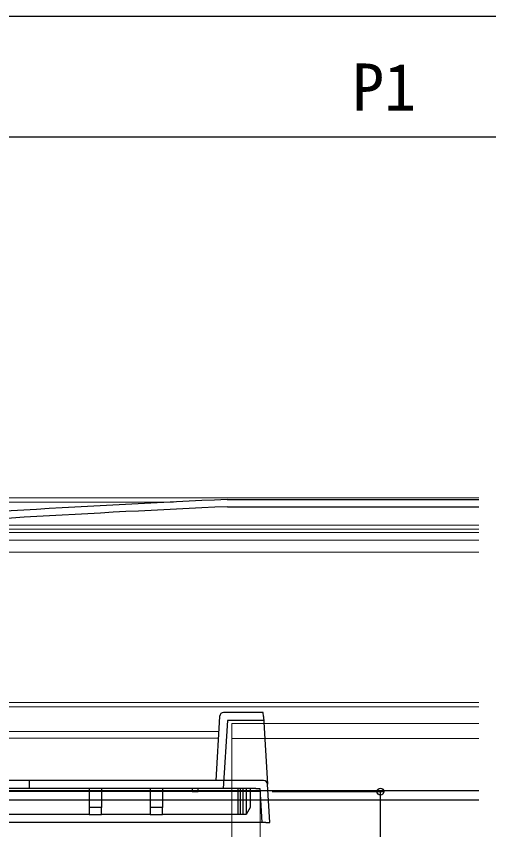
# Model space of a CAD drawing. Units: millimetres, scale not verified. Extents: x -700 to 700, y -1044 to 1038.
# Drawn here: x -435.3 to -317.5, y -572.8 to -370.2 of the extents above; entities that cross this region are included whole.
import ezdxf
from ezdxf.enums import TextEntityAlignment as Align

# ---------------------------------------------------------------- set-up
doc = ezdxf.new("R2010")
doc.units = ezdxf.units.MM
doc.header["$LTSCALE"] = 6
doc.layers.add('0-5_YKK_12', color=2, linetype='Continuous', lineweight=18)
doc.layers.add('0-6_YKK_13', color=4, linetype='Continuous')
doc.layers.add('0-8_YKK_D', color=6, linetype='Continuous')
doc.styles.add('ＭＳ ゴシック', font='')
doc.styles.get('ＭＳ ゴシック').set_extended_font_data('MS Gothic')

msp = doc.modelspace()

# ---------------------------------------------------------------- linework, layer by layer
at = {"layer": '0-5_YKK_12'}
for p, q in [((-505.301, -490.159), (-319.998, -490.159)), ((-504.231, -491.159), (-396.049, -491.159)), ((-479.425, -497.959), (-319.998, -497.959)), ((-465.023, -496.959), (-319.998, -496.959)), ((-478.501, -498.759), (-319.998, -498.759)), ((-471, -500.658), (-319.998, -500.658)), ((-471, -503.662), (-319.998, -503.662)), ((-471, -541.062), (-319.998, -541.062)), ((-471, -542.158), (-319.998, -542.158)), ((-381.498, -693.308), (-381.498, -546.308)), ((-507.501, -548.359), (-384.81, -548.359)), ((-457.1, -549.959), (-384.908, -549.959)), ((-381.498, -550.081), (-373.33, -550.081)), ((-373.33, -550.081), (-319.998, -550.081)), ((-528.498, -563.308), (-374.498, -563.308))]:
    msp.add_line(p, q, dxfattribs=at)
for points in [[(-381.498, -546.308), (-373.56, -546.308), (-319.998, -546.308)], [(-374.498, -563.308), (-374.498, -571.008), (-374.498, -768.155)]]:
    msp.add_lwpolyline(points, dxfattribs=at)
at = {"layer": '0-6_YKK_13'}
for p, q in [((-382.677, -490.528), (-319.998, -490.528)), ((-382.637, -492.328), (-319.998, -492.328)), ((-384.573, -544.546), (-385.55, -560.508)), ((-373.726, -543.608), (-383.575, -543.608)), ((-373.668, -544.546), (-373.726, -543.608)), ((-373.668, -544.546), (-372.634, -561.446)), ((-382.635, -545.608), (-383.668, -562.508)), ((-373.603, -545.608), (-382.635, -545.608)), ((-373.633, -560.508), (-486.323, -560.508)), ((-432.05, -560.508), (-432.05, -562.508)), ((-319.998, -563.108), (-511.185, -563.108)), ((-391.45, -562.508), (-488.203, -562.508)), ((-417.05, -562.508), (-417.05, -567.275)), ((-414.05, -562.508), (-414.05, -567.275)), ((-401.85, -562.508), (-401.85, -567.275)), ((-398.85, -562.508), (-398.85, -567.275)), ((-391.45, -562.508), (-391.45, -563.308)), ((-389.95, -562.508), (-391.45, -562.508)), ((-391.45, -563.308), (-389.95, -563.308)), ((-389.95, -563.308), (-389.95, -562.508)), ((-375.571, -562.508), (-389.95, -562.508)), ((-380.011, -562.508), (-380.011, -569.008)), ((-379.45, -562.508), (-379.45, -569.008)), ((-375.571, -562.508), (-374.573, -562.508)), ((-374.573, -562.508), (-374.053, -571.008)), ((-372.05, -571.008), (-372.634, -561.446)), ((-319.998, -565.408), (-511.185, -565.408)), ((-414.05, -567.275), (-417.05, -567.275)), ((-417.05, -567.275), (-417.05, -569.008)), ((-417.05, -569.008), (-485.85, -569.008)), ((-401.85, -569.008), (-414.05, -569.008)), ((-373.048, -571.008), (-530.952, -571.008)), ((-373.048, -571.008), (-372.05, -571.008))]:
    msp.add_line(p, q, dxfattribs=at)
for points in [[(-378.75, -562.508), (-378.75, -569.008), (-398.85, -569.008)], [(-377.95, -562.508), (-377.95, -569.008), (-378.75, -569.008)], [(-376.95, -562.508), (-376.95, -567.275), (-377.95, -569.008)], [(-417.05, -569.008), (-414.05, -569.008), (-414.05, -567.275)]]:
    msp.add_lwpolyline(points, dxfattribs=at)
msp.add_lwpolyline([(-398.85, -567.275), (-401.85, -567.275), (-401.85, -569.008), (-398.85, -569.008)], close=True, dxfattribs=at)
for centre, radius, start, end in [((-209.936, -4295.808), 3809.198, 92.59917, 94.12578), ((-209.936, -4295.809), 3807.4, 92.59979, 94.12584), ((-383.575, -544.608), 1, 90, 176.5), ((-373.633, -561.508), 1, 3.5, 90)]:
    msp.add_arc(centre, radius, start, end, dxfattribs=at)
at = {"layer": '0-8_YKK_D'}
for p, q in [((-515, -370.162), (515, -370.162)), ((-510.001, -400.175), (-170.001, -400.171)), ((-371.498, -563.308), (-343.498, -563.308)), ((-344.498, -693.308), (-344.498, -563.308))]:
    msp.add_line(p, q, dxfattribs=at)
msp.add_circle((-344.498, -563.308), 0.85, dxfattribs=at)

# ---------------------------------------------------------------- texts
at = {"layer": '0-8_YKK_D', "style": 'ＭＳ ゴシック'}
msp.add_text('P1', height=11.73, rotation=0.001, dxfattribs=at).set_placement((-351.547, -397.173), align=Align.BOTTOM_LEFT)

doc.saveas('drawing.dxf')
